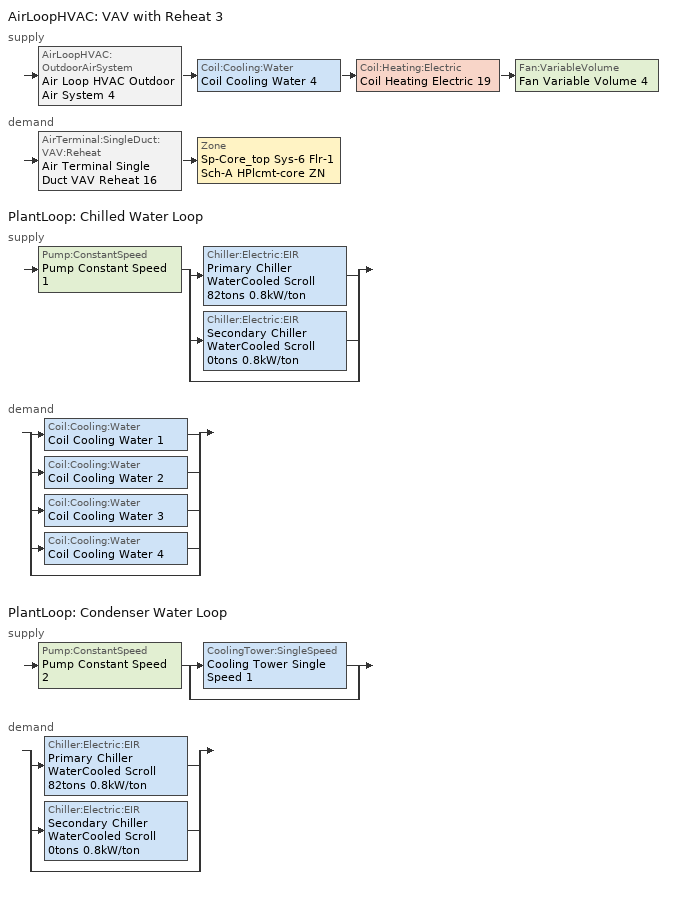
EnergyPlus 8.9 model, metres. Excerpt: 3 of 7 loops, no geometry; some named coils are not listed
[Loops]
AirLoopHVAC 'VAV with Reheat 3'
 supply: AirLoopHVAC:OutdoorAirSystem 'Air Loop HVAC Outdoor Air System 4' > Coil:Cooling:Water 'Coil Cooling Water 4' > Coil:Heating:Electric 'Coil Heating Electric 19' > Fan:VariableVolume 'Fan Variable Volume 4'
 demand: AirTerminal:SingleDuct:VAV:Reheat 'Air Terminal Single Duct VAV Reheat 16' > Zone 'Sp-Core_top Sys-6 Flr-1 Sch-A HPlcmt-core ZN'
PlantLoop 'Chilled Water Loop'
 supply: Pump:ConstantSpeed 'Pump Constant Speed 1' > split
  | Chiller:Electric:EIR 'Primary Chiller WaterCooled Scroll 82tons 0.8kW/ton'
  | Chiller:Electric:EIR 'Secondary Chiller WaterCooled Scroll 0tons 0.8kW/ton'
  | bypass
 demand: split
  | Coil:Cooling:Water 'Coil Cooling Water 1'
  | Coil:Cooling:Water 'Coil Cooling Water 2'
  | Coil:Cooling:Water 'Coil Cooling Water 3'
  | Coil:Cooling:Water 'Coil Cooling Water 4'
  | bypass
PlantLoop 'Condenser Water Loop'
 supply: Pump:ConstantSpeed 'Pump Constant Speed 2' > split
  | CoolingTower:SingleSpeed 'Cooling Tower Single Speed 1'
  | bypass
 demand: split
  | Chiller:Electric:EIR 'Primary Chiller WaterCooled Scroll 82tons 0.8kW/ton'
  | Chiller:Electric:EIR 'Secondary Chiller WaterCooled Scroll 0tons 0.8kW/ton'
  | bypass
[ZoneControl:Thermostat]
Sp-Core_top Sys-6 Flr-1 Sch-A HPlcmt-core ZN Thermostat: Zone or ZoneList=Sp-Core_top Sys-6 Flr-1 Sch-A HPlcmt-core ZN; Control Type Schedule=Sp-Core_top Sys-6 Flr-1 Sch-A HPlcmt-core ZN Thermostat Schedule; Control Object Type 1=ThermostatSetpoint:DualSetpoint; Control Name 1=Space Function Office - open plan Thermostat 20
[ThermostatSetpoint:DualSetpoint]
Space Function Office - open plan Thermostat 20: Heating Setpoint Temperature Schedule=NECB-A-Thermostat Setpoint-Heating; Cooling Setpoint Temperature Schedule=NECB-A-Thermostat Setpoint-Cooling
[AirTerminal:SingleDuct:VAV:Reheat]
Air Terminal Single Duct VAV Reheat 16: Availability Schedule=Always On Discrete; Maximum Air Flow Rate {m3/s}=Autosize; Zone Minimum Air Flow Input Method=Constant; Constant Minimum Air Flow Fraction=0.3; Fixed Minimum Air Flow Rate {m3/s}=0.414676; Reheat Coil=Coil Heating Electric 20; Maximum Hot Water or Steam Flow Rate {m3/s}=Autosize; Minimum Hot Water or Steam Flow Rate {m3/s}=0; Convergence Tolerance=0.001; Damper Heating Action=Normal; Maximum Flow per Zone Floor Area During Reheat {m3/s-m2}=Autocalculate; Maximum Flow Fraction During Reheat=Autocalculate; Maximum Reheat Air Temperature {C}=43
[Coil:Heating:Electric] Availability Schedule=Always On Discrete; Efficiency=1; Nominal Capacity {W}=Autosize
Coil Heating Electric 20; Coil Heating Electric 19
[ZoneHVAC:Baseboard:Convective:Electric]
Zone HVAC Baseboard Convective Electric 15: Availability Schedule=Always On Discrete; Heating Design Capacity {W}=Autosize; Efficiency=1
[Zone equipment]
Sp-Core_top Sys-6 Flr-1 Sch-A HPlcmt-core ZN: Zone HVAC Baseboard Convective Electric 15, Air Terminal Single Duct VAV Reheat 16
[Sizing:Zone]
Sp-Core_top Sys-6 Flr-1 Sch-A HPlcmt-core ZN: Zone Cooling Design Supply Air Temperature Input Method=SupplyAirTemperature; Zone Cooling Design Supply Air Temperature {C}=13; Zone Cooling Design Supply Air Temperature Difference {deltaC}=11.11; Zone Heating Design Supply Air Temperature Input Method=SupplyAirTemperature; Zone Heating Design Supply Air Temperature {C}=43; Zone Heating Design Supply Air Temperature Difference {deltaC}=11.11; Zone Cooling Design Supply Air Humidity Ratio {kgWater/kgDryAir}=0.0085; Zone Heating Design Supply Air Humidity Ratio {kgWater/kgDryAir}=0.008; Design Specification Outdoor Air Object=Space Function Office - open plan Ventilation; Zone Heating Sizing Factor=1.3; Zone Cooling Sizing Factor=1.1; Cooling Design Air Flow Method=DesignDay; Cooling Design Air Flow Rate {m3/s}=0; Cooling Minimum Air Flow per Zone Floor Area {m3/s-m2}=0.000762; Cooling Minimum Air Flow {m3/s}=0; Cooling Minimum Air Flow Fraction=0; Heating Design Air Flow Method=DesignDay; Heating Design Air Flow Rate {m3/s}=0; Heating Maximum Air Flow per Zone Floor Area {m3/s-m2}=0.002032; Heating Maximum Air Flow {m3/s}=0.141576; Heating Maximum Air Flow Fraction=0.3; Design Specification Zone Air Distribution Object=Sp-Core_top Sys-6 Flr-1 Sch-A HPlcmt-core ZN Design Spec Zone Air Dist; Account for Dedicated Outdoor Air System=No
[DesignSpecification:ZoneAirDistribution]
Sp-Core_top Sys-6 Flr-1 Sch-A HPlcmt-core ZN Design Spec Zone Air Dist: Zone Air Distribution Effectiveness in Cooling Mode=1; Zone Air Distribution Effectiveness in Heating Mode=1
[Controller:MechanicalVentilation]
Controller Mechanical Ventilation 4: Availability Schedule=VAV with Reheat 2 Occ Sch; Demand Controlled Ventilation=No; System Outdoor Air Method=ZoneSum; Zone Name 1=Sp-Core_top Sys-6 Flr-1 Sch-A HPlcmt-core ZN; Design Specification Outdoor Air Object Name 1=Space Function Office - open plan Ventilation; Design Specification Zone Air Distribution Object Name 1=Sp-Core_top Sys-6 Flr-1 Sch-A HPlcmt-core ZN Design Spec Zone Air Dist
[DesignSpecification:OutdoorAir]
Space Function Office - open plan Ventilation: Outdoor Air Method=Sum; Outdoor Air Flow per Person {m3/s-person}=0; Outdoor Air Flow per Zone Floor Area {m3/s-m2}=0.0004318; Outdoor Air Flow per Zone {m3/s}=0; Outdoor Air Flow Air Changes per Hour {1/hr}=0
[AirLoopHVAC]
VAV with Reheat 3: Design Supply Air Flow Rate {m3/s}=AutoSize
[Sizing:System]
VAV with Reheat 3: Type of Load to Size On=Sensible; Design Outdoor Air Flow Rate {m3/s}=Autosize; Central Heating Maximum System Air Flow Ratio=0.3; Preheat Design Temperature {C}=7; Preheat Design Humidity Ratio {kgWater/kgDryAir}=0.008; Precool Design Temperature {C}=13; Precool Design Humidity Ratio {kgWater/kgDryAir}=0.008; Central Cooling Design Supply Air Temperature {C}=13; Central Heating Design Supply Air Temperature {C}=13.1; Type of Zone Sum to Use=NonCoincident; 100% Outdoor Air in Cooling=No; 100% Outdoor Air in Heating=No; Central Cooling Design Supply Air Humidity Ratio {kgWater/kgDryAir}=0.0085; Central Heating Design Supply Air Humidity Ratio {kgWater/kgDryAir}=0.008; Cooling Supply Air Flow Rate Method=DesignDay; Cooling Supply Air Flow Rate {m3/s}=0; Cooling Supply Air Flow Rate Per Floor Area {m3/s-m2}=0.00996765; Cooling Fraction of Autosized Cooling Supply Air Flow Rate=1; Cooling Supply Air Flow Rate Per Unit Cooling Capacity {m3/s-W}=3.94755e-05; Heating Supply Air Flow Rate Method=DesignDay; Heating Supply Air Flow Rate {m3/s}=0; Heating Supply Air Flow Rate Per Floor Area {m3/s-m2}=0.00996765; Heating Fraction of Autosized Heating Supply Air Flow Rate=1; Heating Fraction of Autosized Cooling Supply Air Flow Rate=1; Heating Supply Air Flow Rate Per Unit Heating Capacity {m3/s-W}=3.15882e-05; System Outdoor Air Method=ZoneSum; Zone Maximum Outdoor Air Fraction=1; Cooling Design Capacity Method=CoolingDesignCapacity; Cooling Design Capacity {W}=Autosize; Cooling Design Capacity Per Floor Area {W/m2}=234.7; Fraction of Autosized Cooling Design Capacity=1; Heating Design Capacity Method=HeatingDesignCapacity; Heating Design Capacity {W}=Autosize; Heating Design Capacity Per Floor Area {W/m2}=157; Fraction of Autosized Heating Design Capacity=1; Central Cooling Capacity Control Method=OnOff
[Controller:WaterCoil]
Controller Water Coil 4: Control Variable=Temperature; Action=Reverse; Actuator Variable=Flow; Controller Convergence Tolerance {deltaC}=Autosize; Maximum Actuated Flow {m3/s}=Autosize; Minimum Actuated Flow {m3/s}=0
[Controller:OutdoorAir]
Controller Outdoor Air 4: Minimum Outdoor Air Flow Rate {m3/s}=0; Maximum Outdoor Air Flow Rate {m3/s}=Autosize; Economizer Control Type=DifferentialEnthalpy; Economizer Control Action Type=ModulateFlow; Lockout Type=NoLockout; Minimum Limit Type=FixedMinimum; Minimum Outdoor Air Schedule=VAV with Reheat 2 Occ Sch; Mechanical Ventilation Controller=Controller Mechanical Ventilation 4; High Humidity Control=No; Control High Indoor Humidity Based on Outdoor Humidity Ratio=Yes; Heat Recovery Bypass Control Type=BypassWhenWithinEconomizerLimits
[SetpointManager:MixedAir] Control Variable=Temperature
Node 174 OS Default SPM; Node 175 OS Default SPM; Node 176 OS Default SPM
[Coil:Cooling:Water]
Coil Cooling Water 4: Availability Schedule=Always On Discrete; Design Water Flow Rate {m3/s}=Autosize; Design Air Flow Rate {m3/s}=Autosize; Design Inlet Water Temperature {C}=Autosize; Design Inlet Air Temperature {C}=Autosize; Design Outlet Air Temperature {C}=Autosize; Design Inlet Air Humidity Ratio {kgWater/kgDryAir}=Autosize; Design Outlet Air Humidity Ratio {kgWater/kgDryAir}=Autosize; Type of Analysis=SimpleAnalysis; Heat Exchanger Configuration=CrossFlow
[Fan:VariableVolume]
Fan Variable Volume 4: Availability Schedule=VAV with Reheat 2 Occ Sch 1; Fan Total Efficiency=0.549965; Pressure Rise {Pa}=1458.33; Maximum Flow Rate {m3/s}=AutoSize; Fan Power Minimum Flow Rate Input Method=Fraction; Fan Power Minimum Flow Fraction=0.5; Fan Power Minimum Air Flow Rate {m3/s}=0; Motor Efficiency=0.8461; Motor In Airstream Fraction=1; Fan Power Coefficient 1=-4.1457; Fan Power Coefficient 2=16.803; Fan Power Coefficient 3=-19.471; Fan Power Coefficient 4=7.8488; Fan Power Coefficient 5=0
[SetpointManager:Scheduled] Control Variable=Temperature
Name | Schedule
Setpoint Manager Scheduled 6 | Supply Air Temp 2
Setpoint Manager Scheduled 1 | CHW Temp
Setpoint Manager Scheduled 2 | CW Temp
[PlantLoop] Fluid Type=Water; Maximum Loop Temperature {C}=100; Minimum Loop Temperature {C}=0; Maximum Loop Flow Rate {m3/s}=Autosize; Minimum Loop Flow Rate {m3/s}=0; Plant Loop Volume {m3}=Autocalculate; Load Distribution Scheme=Optimal; Plant Loop Demand Calculation Scheme=SingleSetpoint
Name | Plant Equipment Operation Scheme
Chilled Water Loop | Chilled Water Loop Operation Schemes
Condenser Water Loop | Condenser Water Loop Operation Schemes
[Sizing:Plant] Loop Design Temperature Difference {deltaC}=6; Sizing Option=NonCoincident; Zone Timesteps in Averaging Window=1; Coincident Sizing Factor Mode=None
Name | Loop Type | Design Loop Exit Temperature {C}
Chilled Water Loop | Cooling | 7
Condenser Water Loop | Condenser | 29
[Pump:ConstantSpeed] Design Flow Rate {m3/s}=Autosize; Design Pump Head {Pa}=179352; Design Power Consumption {W}=Autosize; Fraction of Motor Inefficiencies to Fluid Stream=0; Pump Control Type=Intermittent; Design Power Sizing Method=PowerPerFlowPerPressure; Design Electric Power per Unit Flow Rate {W/(m3/s)}=348701.1; Design Shaft Power per Unit Flow Rate per Unit Head=1.28205
Name | Motor Efficiency
Pump Constant Speed 1 | 0.895
Pump Constant Speed 2 | 0.917
[Chiller:Electric:EIR] Reference Leaving Chilled Water Temperature {C}=6.67; Reference Entering Condenser Fluid Temperature {C}=29.4; Reference Chilled Water Flow Rate {m3/s}=Autosize; Reference Condenser Fluid Flow Rate {m3/s}=Autosize; Minimum Part Load Ratio=0.25; Maximum Part Load Ratio=1; Optimum Part Load Ratio=1; Minimum Unloading Ratio=0.25; Condenser Type=WaterCooled; Condenser Fan Power Ratio {W/W}=0; Fraction of Compressor Electric Consumption Rejected by Condenser=1; Leaving Chilled Water Lower Temperature Limit {C}=2; Chiller Flow Mode=LeavingSetpointModulated; Sizing Factor=1
Name | Reference Capacity {W} | Reference COP {W/W} | Cooling Capacity Function of Temperature Curve | Electric Input to Cooling Output Ratio Function of Temperature Curve | Electric Input to Cooling Output Ratio Function of Part Load Ratio Curve
Primary Chiller WaterCooled Scroll 82tons 0.8kW/ton | Autosize | 4.54393 | WaterCooled_Scroll_CAPFT_NECB2011 | WaterCooled_Scroll_EIRFT_NECB2011 | WaterCooled_Scroll_EIRFPLR_NECB2011
Secondary Chiller WaterCooled Scroll 0tons 0.8kW/ton | 0.001 | 4.5032 | WaterCooled_Scroll_CAPFT_NECB2011 1 | WaterCooled_Scroll_EIRFT_NECB2011 1 | WaterCooled_Scroll_EIRFPLR_NECB2011 1
[PlantEquipmentOperationSchemes] Control Scheme Object Type 1=PlantEquipmentOperation:CoolingLoad; Control Scheme Schedule Name 1=Always On Discrete
Name | Control Scheme Name 1
Chilled Water Loop Operation Schemes | Chilled Water Loop Cooling Operation Scheme
Condenser Water Loop Operation Schemes | Condenser Water Loop Cooling Operation Scheme
[PlantEquipmentOperation:CoolingLoad] Load Range Lower Limit 1 {W}=0; Load Range Upper Limit 1 {W}=1000000000
Name | Range Equipment List Name 1
Chilled Water Loop Cooling Operation Scheme | Chilled Water Loop Cooling Equipment List
Condenser Water Loop Cooling Operation Scheme | Condenser Water Loop Cooling Equipment List
[PlantEquipmentList]
Chilled Water Loop Cooling Equipment List: Chiller:Electric:EIR, Primary Chiller WaterCooled Scroll 82tons 0.8kW/ton, Chiller:Electric:EIR, Secondary Chiller WaterCooled Scroll 0tons 0.8kW/ton
Condenser Water Loop Cooling Equipment List: CoolingTower:SingleSpeed, Cooling Tower Single Speed 1
[CoolingTower:SingleSpeed]
Cooling Tower Single Speed 1: Design Water Flow Rate {m3/s}=Autosize; Design Air Flow Rate {m3/s}=Autosize; Design Fan Power {W}=Autosize; Design U-Factor Times Area Value {W/K}=Autosize; Free Convection Air Flow Rate {m3/s}=Autosize; Free Convection Air Flow Rate Sizing Factor=0.1; Free Convection U-Factor Times Area Value {W/K}=Autosize; Free Convection U-Factor Times Area Value Sizing Factor=0.1; Performance Input Method=UFactorTimesAreaAndDesignWaterFlowRate; Heat Rejection Capacity and Nominal Capacity Sizing Ratio=1.25; Free Convection Capacity {W}=0; Free Convection Nominal Capacity Sizing Factor=0.1; Design Inlet Air Dry-Bulb Temperature {C}=25.6; Design Inlet Air Wet-Bulb Temperature {C}=25.6; Design Approach Temperature {deltaC}=Autosize; Design Range Temperature {deltaC}=Autosize; Basin Heater Capacity {W/K}=0; Basin Heater Setpoint Temperature {C}=2; Evaporation Loss Mode=LossFactor; Evaporation Loss Factor {percent/K}=0.2; Drift Loss Percent {percent}=0.008; Blowdown Calculation Mode=ConcentrationRatio; Blowdown Concentration Ratio=3; Capacity Control=FanCycling; Number of Cells=1; Cell Control=MinimalCell; Cell Minimum  Water Flow Rate Fraction=0.33; Cell Maximum Water Flow Rate Fraction=2.5; Sizing Factor=1
[Schedule:Compact]
Sp-Core_top Sys-6 Flr-1 Sch-A HPlcmt-core ZN Thermostat Schedule: Through: 12/31, For: AllDays, Until: 24:00, 4
[Schedule:Day:Interval]
NECB-A-Thermostat Setpoint-Heating Sun|Hol Day; NECB-A-Thermostat Setpoint-Heating Sat Day: No, 24:00, 18
NECB-A-Thermostat Setpoint-Heating Default|Wkdy Day; NECB-A-Thermostat Setpoint-Heating Default: No, 06:00, 18, 07:00, 20, 21:00, 22, 24:00, 18
NECB-A-Thermostat Setpoint-Cooling Sun|Hol Day; NECB-A-Thermostat Setpoint-Cooling Sat Day: No, 24:00, 35
NECB-A-Thermostat Setpoint-Cooling Default|Wkdy Day; NECB-A-Thermostat Setpoint-Cooling Default: No, 06:00, 35, 21:00, 24, 24:00, 35
VAV with Reheat 2 Occ Sch Sunday; VAV with Reheat 2 Occ Sch Saturday; VAV with Reheat 2 Occ Sch Saturday 1; VAV with Reheat 2 Occ Sch Sunday 1: No, 24:00, 0
VAV with Reheat 2 Occ Sch Monday; VAV with Reheat 2 Occ Sch Tuesday; VAV with Reheat 2 Occ Sch Wednesday; VAV with Reheat 2 Occ Sch Thursday; VAV with Reheat 2 Occ Sch Friday; VAV with Reheat 2 Occ Sch Friday 1; VAV with Reheat 2 Occ Sch Monday 1; VAV with Reheat 2 Occ Sch Thursday 1; VAV with Reheat 2 Occ Sch Tuesday 1; VAV with Reheat 2 Occ Sch Wednesday 1: No, 08:00, 0, 19:00, 1, 24:00, 0
VAV with Reheat 2 Occ Sch Default; VAV with Reheat 2 Occ Sch Summer Design Day; VAV with Reheat 2 Occ Sch Winter Design Day; VAV with Reheat 2 Occ Sch Default 1; VAV with Reheat 2 Occ Sch Summer Design Day 1; VAV with Reheat 2 Occ Sch Winter Design Day 1: No, 24:00, 1
satCHW Temp 1; Schedule Day 3; sunCHW Temp 1; wkdCHW Temp 1: No, 01:00, 7, 02:00, 7, 03:00, 7, 04:00, 7, 05:00, 7, 06:00, 7, 07:00, 7, 08:00, 7, 09:00, 7, 10:00, 7, 11:00, 7, 12:00, 7, 13:00, 7, 14:00, 7, 15:00, 7, 16:00, 7, 17:00, 7, 18:00, 7, 19:00, 7, 20:00, 7, 21:00, 7, 22:00, 7, 23:00, 7, 24:00, 7
satCW Temp 1; Schedule Day 4; sunCW Temp 1; wkdCW Temp 1: No, 01:00, 29, 02:00, 29, 03:00, 29, 04:00, 29, 05:00, 29, 06:00, 29, 07:00, 29, 08:00, 29, 09:00, 29, 10:00, 29, 11:00, 29, 12:00, 29, 13:00, 29, 14:00, 29, 15:00, 29, 16:00, 29, 17:00, 29, 18:00, 29, 19:00, 29, 20:00, 29, 21:00, 29, 22:00, 29, 23:00, 29, 24:00, 29
Supply Air Temp Default 2: No, 24:00, 13
[Schedule:Week:Daily]
Schedule:Week:Daily {869b10ba-dd51-4a2d-95ab-49920e5c274d}: NECB-A-Thermostat Setpoint-Heating Sun|Hol Day, NECB-A-Thermostat Setpoint-Heating Default|Wkdy Day, NECB-A-Thermostat Setpoint-Heating Default|Wkdy Day, NECB-A-Thermostat Setpoint-Heating Default|Wkdy Day, NECB-A-Thermostat Setpoint-Heating Default|Wkdy Day, NECB-A-Thermostat Setpoint-Heating Default|Wkdy Day, NECB-A-Thermostat Setpoint-Heating Sat Day, NECB-A-Thermostat Setpoint-Heating Default, NECB-A-Thermostat Setpoint-Heating Default, NECB-A-Thermostat Setpoint-Heating Default, NECB-A-Thermostat Setpoint-Heating Default, NECB-A-Thermostat Setpoint-Heating Default
Schedule:Week:Daily {7633941a-15e8-49ce-8e0d-e109df089e44}: NECB-A-Thermostat Setpoint-Cooling Sun|Hol Day, NECB-A-Thermostat Setpoint-Cooling Default|Wkdy Day, NECB-A-Thermostat Setpoint-Cooling Default|Wkdy Day, NECB-A-Thermostat Setpoint-Cooling Default|Wkdy Day, NECB-A-Thermostat Setpoint-Cooling Default|Wkdy Day, NECB-A-Thermostat Setpoint-Cooling Default|Wkdy Day, NECB-A-Thermostat Setpoint-Cooling Sat Day, NECB-A-Thermostat Setpoint-Cooling Default, NECB-A-Thermostat Setpoint-Cooling Default, NECB-A-Thermostat Setpoint-Cooling Default, NECB-A-Thermostat Setpoint-Cooling Default, NECB-A-Thermostat Setpoint-Cooling Default
Schedule:Week:Daily {86ba2816-7e67-4843-8475-86614e29ffca}: VAV with Reheat 2 Occ Sch Sunday, VAV with Reheat 2 Occ Sch Monday, VAV with Reheat 2 Occ Sch Tuesday, VAV with Reheat 2 Occ Sch Wednesday, VAV with Reheat 2 Occ Sch Thursday, VAV with Reheat 2 Occ Sch Friday, VAV with Reheat 2 Occ Sch Saturday, VAV with Reheat 2 Occ Sch Default, VAV with Reheat 2 Occ Sch Summer Design Day, VAV with Reheat 2 Occ Sch Winter Design Day, VAV with Reheat 2 Occ Sch Default, VAV with Reheat 2 Occ Sch Default
Schedule:Week:Daily {8314c1b1-17c5-442b-a5fd-33818e2351b4}: sunCHW Temp 1, wkdCHW Temp 1, wkdCHW Temp 1, wkdCHW Temp 1, wkdCHW Temp 1, wkdCHW Temp 1, satCHW Temp 1, Schedule Day 3, Schedule Day 3, Schedule Day 3, Schedule Day 3, Schedule Day 3
Schedule:Week:Daily {078913d3-912c-49cd-9ab3-636500520bda}: sunCW Temp 1, wkdCW Temp 1, wkdCW Temp 1, wkdCW Temp 1, wkdCW Temp 1, wkdCW Temp 1, satCW Temp 1, Schedule Day 4, Schedule Day 4, Schedule Day 4, Schedule Day 4, Schedule Day 4
Schedule:Week:Daily {12520cdd-a403-4a17-b9a5-09fa45f34258}: Supply Air Temp Default 2, Supply Air Temp Default 2, Supply Air Temp Default 2, Supply Air Temp Default 2, Supply Air Temp Default 2, Supply Air Temp Default 2, Supply Air Temp Default 2, Supply Air Temp Default 2, Supply Air Temp Default 2, Supply Air Temp Default 2, Supply Air Temp Default 2, Supply Air Temp Default 2
Schedule:Week:Daily {faded28b-f168-4c9c-984f-a0cfda9e953b}: VAV with Reheat 2 Occ Sch Sunday 1, VAV with Reheat 2 Occ Sch Monday 1, VAV with Reheat 2 Occ Sch Tuesday 1, VAV with Reheat 2 Occ Sch Wednesday 1, VAV with Reheat 2 Occ Sch Thursday 1, VAV with Reheat 2 Occ Sch Friday 1, VAV with Reheat 2 Occ Sch Saturday 1, VAV with Reheat 2 Occ Sch Default 1, VAV with Reheat 2 Occ Sch Summer Design Day 1, VAV with Reheat 2 Occ Sch Winter Design Day 1, VAV with Reheat 2 Occ Sch Default 1, VAV with Reheat 2 Occ Sch Default 1
[Schedule:Year]
NECB-A-Thermostat Setpoint-Heating: Schedule:Week:Daily {869b10ba-dd51-4a2d-95ab-49920e5c274d}, 1, 1, 12, 31
NECB-A-Thermostat Setpoint-Cooling: Schedule:Week:Daily {7633941a-15e8-49ce-8e0d-e109df089e44}, 1, 1, 12, 31
VAV with Reheat 2 Occ Sch: Schedule:Week:Daily {86ba2816-7e67-4843-8475-86614e29ffca}, 1, 1, 12, 31
CHW Temp: Schedule:Week:Daily {8314c1b1-17c5-442b-a5fd-33818e2351b4}, 1, 1, 12, 31
CW Temp: Schedule:Week:Daily {078913d3-912c-49cd-9ab3-636500520bda}, 1, 1, 12, 31
Supply Air Temp 2: Schedule:Week:Daily {12520cdd-a403-4a17-b9a5-09fa45f34258}, 1, 1, 12, 31
VAV with Reheat 2 Occ Sch 1: Schedule:Week:Daily {faded28b-f168-4c9c-984f-a0cfda9e953b}, 1, 1, 12, 31
[Schedule:Constant]
Always On Discrete: Hourly Value=1
[Curve:Biquadratic] Minimum Value of x {BasedOnField A2}=5; Maximum Value of x {BasedOnField A2}=10; Minimum Value of y {BasedOnField A3}=24; Maximum Value of y {BasedOnField A3}=35
Name | Coefficient1 Constant | Coefficient2 x | Coefficient3 x**2 | Coefficient4 y | Coefficient5 y**2 | Coefficient6 x*y
WaterCooled_Scroll_CAPFT_NECB2011; WaterCooled_Scroll_CAPFT_NECB2011 1 | 0.94418 | 0.0337102 | 9.75564e-05 | -0.00322114 | -4.91832e-05 | -0.000177584
WaterCooled_Scroll_EIRFT_NECB2011; WaterCooled_Scroll_EIRFT_NECB2011 1 | 0.727393 | -0.0118922 | 0.000541177 | 0.00187934 | 0.000473461 | -0.000711472
[Curve:Quadratic] Coefficient1 Constant=0.04412; Coefficient2 x=0.640367; Coefficient3 x**2=0.319555; Minimum Value of x {BasedOnField A2}=0; Maximum Value of x {BasedOnField A2}=1
WaterCooled_Scroll_EIRFPLR_NECB2011; WaterCooled_Scroll_EIRFPLR_NECB2011 1
